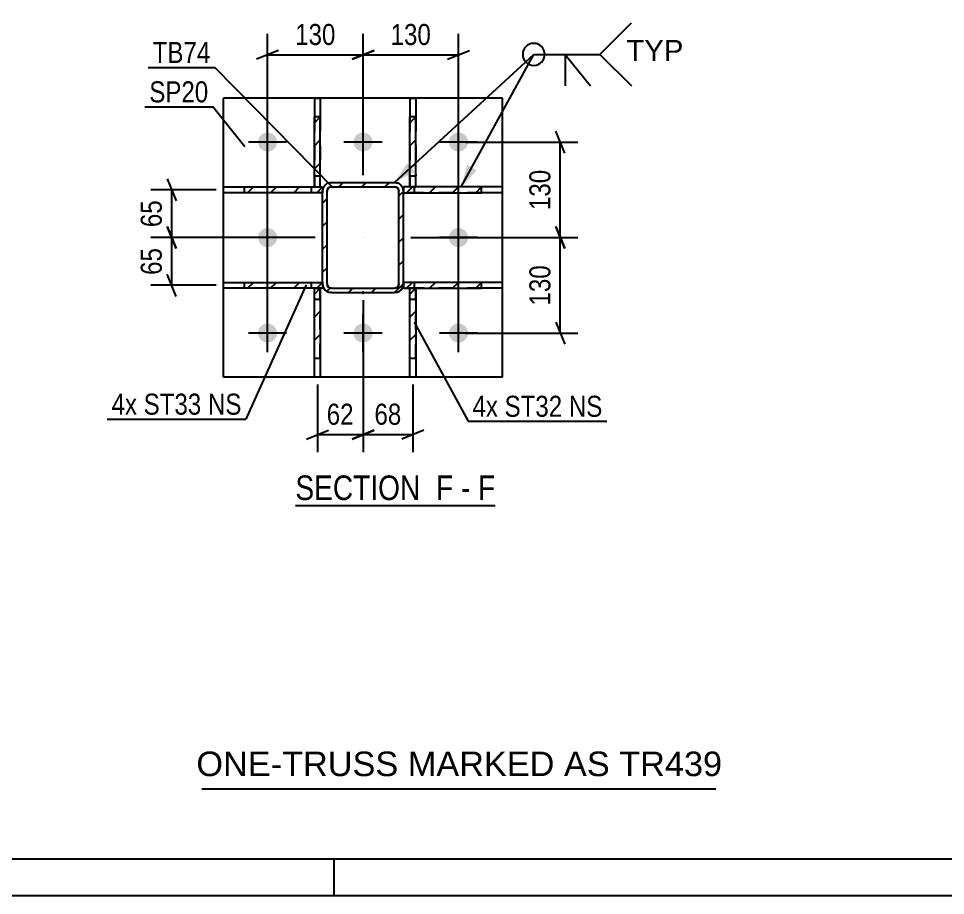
# Model space of a CAD drawing. Header units: millimetres. Extents: x -78 to 763, y -436 to 158.
# Drawn here: x 300.4 to 426.7, y -435.8 to -316.4 of the extents above; entities that cross this region are included whole.
import ezdxf

# ---------------------------------------------------------------- set-up
doc = ezdxf.new("R2010")
doc.units = ezdxf.units.MM
doc.linetypes.add('DXK_LINE_DOT2', pattern=[3.9198, 1.9599, -1.9599])
doc.linetypes.add('DXK_LINE_DOT3', pattern=[5.9187, 2.979, -0.9799, 0.9799, -0.9799])
doc.styles.add('Arial', font='ARIAL.TTF', dxfattribs={"height": 0.2})
doc.styles.add('Arial Narrow', font='ARIALN.TTF', dxfattribs={"height": 0.2})

# ---------------------------------------------------------------- blocks, each defined once
blk = doc.blocks.new('Unknown-814184979-1135')
at = {"color": 5, "linetype": 'Continuous'}
for p, q in [((-72.57, -430.79), (758.43, -430.79)), ((343.43, -435.79), (343.43, -430.79)), ((-77.57, -435.79), (763.43, -435.79))]:
    blk.add_line(p, q, dxfattribs=at)
blk = doc.blocks.new('Unknown-814184979-12967')
at = {"color": 7, "linetype": 'Continuous'}
blk.add_line((325.43, -421.29), (395.43, -421.29), dxfattribs=at)
at = {"color": 7, "style": 'Arial'}
blk.add_text('ONE-TRUSS MARKED AS TR439', height=3.3428, dxfattribs=at).set_placement((324.67, -419.54))
blk = doc.blocks.new('Unknown-814184979-17 - 2091')
at = {"color": 6, "linetype": 'Continuous'}
blk.add_line((338.16, -382.7), (365.37, -382.7), dxfattribs=at)
at = {"color": 0, "linetype": 'Continuous'}
for points in [[(356.26, -381.95), (356.26, -378.45), (338.16, -378.45), (338.16, -381.95)], [(359.66, -381.95), (359.66, -378.45), (357.31, -378.45), (357.31, -381.95)], [(361.98, -381.95), (361.98, -378.45), (360.71, -378.45), (360.71, -381.95)], [(365.37, -381.95), (365.37, -378.45), (363.03, -378.45), (363.03, -381.95)]]:
    blk.add_wipeout(points, dxfattribs=at)
at = {"color": 7, "linetype": 'Continuous', "style": 'Arial Narrow'}
for s, p in [('SECTION ', (338.16, -381.95)), ('F', (357.31, -381.95)), ('F', (363.03, -381.95)), ('-', (360.71, -381.95))]:
    blk.add_text(s, height=3.34, dxfattribs=at).set_placement(p)
blk = doc.blocks.new('Part-814184979-2217 - 2091')
at = {"linetype": 'Continuous'}
h = blk.add_hatch(dxfattribs=at)
h.set_pattern_fill('', scale=0.7, style=0, pattern_type=0)
h.set_pattern_definition([(45, (354.5529, -353.115), (-1.57154, 1.57154), [])])
h.paths.add_polyline_path([(354.55, -362.67), (354.55, -353.11), (353.75, -353.11), (353.75, -362.67)])
at = {"color": 7, "linetype": 'DXK_LINE_DOT2'}
for p, q in [((353.75, -354.61), (353.75, -353.11)), ((353.75, -353.11), (354.55, -353.11)), ((354.55, -362.67), (354.55, -353.11)), ((353.75, -354.61), (354.55, -354.61)), ((353.75, -362.67), (353.75, -354.61))]:
    blk.add_line(p, q, dxfattribs=at)
at = {"color": 2, "linetype": 'Continuous'}
for p, q in [((353.75, -362.67), (353.75, -353.11)), ((353.75, -353.11), (354.55, -353.11)), ((354.55, -353.11), (354.55, -362.67)), ((353.75, -365.22), (353.75, -362.67)), ((354.55, -362.67), (353.75, -362.67)), ((354.55, -362.67), (354.55, -365.22)), ((354.55, -365.22), (353.75, -365.22))]:
    blk.add_line(p, q, dxfattribs=at)
blk = doc.blocks.new('Part-814184979-2201 - 2091')
at = {"linetype": 'Continuous'}
h = blk.add_hatch(dxfattribs=at)
h.set_pattern_fill('', scale=0.7, style=0, pattern_type=0)
h.set_pattern_definition([(45, (354.5524, -329.7787), (-1.57154, 1.57154), [])])
h.paths.add_polyline_path([(354.55, -339.31), (354.55, -329.78), (353.75, -329.78), (353.75, -339.31)])
at = {"color": 2, "linetype": 'Continuous'}
for p, q in [((353.75, -327.22), (353.75, -329.78)), ((353.75, -327.22), (354.55, -327.22)), ((354.55, -327.22), (354.55, -329.78)), ((353.75, -339.31), (353.75, -329.78)), ((354.55, -329.78), (353.75, -329.78)), ((354.55, -339.31), (354.55, -329.78)), ((353.75, -339.31), (354.55, -339.31))]:
    blk.add_line(p, q, dxfattribs=at)
at = {"color": 7, "linetype": 'DXK_LINE_DOT2'}
for p, q in [((353.75, -329.78), (353.75, -339.31)), ((354.55, -329.78), (354.55, -337.81)), ((353.75, -337.81), (354.55, -337.81)), ((354.55, -339.31), (354.55, -337.81)), ((353.75, -339.31), (354.55, -339.31))]:
    blk.add_line(p, q, dxfattribs=at)
blk = doc.blocks.new('Part-814184979-2216 - 2091')
at = {"linetype": 'Continuous'}
h = blk.add_hatch(dxfattribs=at)
h.set_pattern_fill('', scale=0.7, style=0, pattern_type=0)
h.set_pattern_definition([(45, (341.553, -329.7787), (-1.57154, 1.57154), [])])
h.paths.add_polyline_path([(341.55, -339.31), (341.55, -329.78), (340.75, -329.78), (340.75, -339.31)])
at = {"color": 2, "linetype": 'Continuous'}
for p, q in [((340.75, -327.22), (340.75, -329.78)), ((340.75, -327.22), (341.55, -327.22)), ((341.55, -327.22), (341.55, -329.78)), ((340.75, -339.31), (340.75, -329.78)), ((341.55, -329.78), (340.75, -329.78)), ((341.55, -339.31), (341.55, -329.78)), ((340.75, -339.31), (341.55, -339.31))]:
    blk.add_line(p, q, dxfattribs=at)
at = {"color": 7, "linetype": 'DXK_LINE_DOT2'}
for p, q in [((340.75, -329.78), (340.75, -339.31)), ((341.55, -329.78), (341.55, -337.81)), ((340.75, -337.81), (341.55, -337.81)), ((341.55, -339.31), (341.55, -337.81)), ((340.75, -339.31), (341.55, -339.31))]:
    blk.add_line(p, q, dxfattribs=at)
blk = doc.blocks.new('Part-814184979-2192 - 2091')
at = {"linetype": 'Continuous'}
h = blk.add_hatch(dxfattribs=at)
h.set_pattern_fill('', scale=0.7, style=0, pattern_type=0)
h.set_pattern_definition([(45, (352.8683, -352.524), (-1.57154, 1.57154), [])])
h.paths.add_polyline_path([(352.78, -352.98), (352.87, -352.52), (352.87, -339.92), (352.78, -339.46), (352.52, -339.08), (352.13, -338.82), (351.67, -338.72), (343.07, -338.72), (342.61, -338.82), (342.22, -339.08), (341.96, -339.46), (341.87, -339.92), (341.87, -352.52), (341.96, -352.98), (342.22, -353.37), (342.61, -353.63), (343.07, -353.72), (351.67, -353.72), (352.13, -353.63), (352.52, -353.37)])
h.paths.add_polyline_path([(351.9, -353.08), (351.67, -353.12), (343.07, -353.12), (342.84, -353.08), (342.64, -352.95), (342.51, -352.75), (342.47, -352.52), (342.47, -339.92), (342.51, -339.69), (342.64, -339.5), (342.84, -339.37), (343.07, -339.32), (351.67, -339.32), (351.9, -339.37), (352.09, -339.5), (352.22, -339.69), (352.27, -339.92), (352.27, -352.52), (352.22, -352.75), (352.09, -352.95)])
blk.add_hatch(color=30, dxfattribs=at).paths.add_polyline_path([(347.37, -353.82, -1), (347.37, -353.62, -1)])
at = {"color": 7, "linetype": 'DXK_LINE_DOT2'}
for p, q in [((341.87, -339.92), (341.96, -339.46)), ((342.64, -339.5), (342.51, -339.69)), ((342.61, -338.82), (343.07, -338.72)), ((342.84, -339.37), (342.64, -339.5)), ((343.07, -339.32), (342.84, -339.37)), ((343.07, -338.72), (351.67, -338.72)), ((343.07, -339.32), (351.67, -339.32)), ((351.67, -338.72), (352.13, -338.82)), ((351.9, -339.37), (351.67, -339.32)), ((352.09, -339.5), (351.9, -339.37)), ((352.22, -339.69), (352.09, -339.5)), ((352.78, -339.46), (352.87, -339.92)), ((341.87, -352.52), (341.87, -339.92)), ((342.51, -339.69), (342.47, -339.92)), ((342.47, -352.52), (342.47, -339.92)), ((352.27, -339.92), (352.22, -339.69)), ((352.27, -352.52), (352.27, -339.92)), ((352.87, -352.52), (352.87, -339.92)), ((341.96, -352.98), (341.87, -352.52)), ((342.47, -352.52), (342.51, -352.75)), ((342.51, -352.75), (342.64, -352.95)), ((342.64, -352.95), (342.84, -353.08)), ((342.84, -353.08), (343.07, -353.12)), ((343.07, -353.12), (351.67, -353.12)), ((351.67, -353.12), (351.9, -353.08)), ((351.9, -353.08), (352.09, -352.95)), ((352.09, -352.95), (352.22, -352.75)), ((352.22, -352.75), (352.27, -352.52)), ((352.87, -352.52), (352.78, -352.98)), ((343.07, -353.72), (342.61, -353.63)), ((343.07, -353.72), (351.67, -353.72)), ((352.13, -353.63), (351.67, -353.72))]:
    blk.add_line(p, q, dxfattribs=at)
at = {"color": 2, "linetype": 'Continuous'}
for p, q in [((341.96, -339.46), (341.87, -339.92)), ((342.51, -339.69), (342.64, -339.5)), ((343.07, -338.72), (342.61, -338.82)), ((342.64, -339.5), (342.84, -339.37)), ((342.84, -339.37), (343.07, -339.32)), ((343.07, -338.72), (351.67, -338.72)), ((343.07, -339.32), (351.67, -339.32)), ((352.13, -338.82), (351.67, -338.72)), ((351.67, -339.32), (351.9, -339.37)), ((351.9, -339.37), (352.09, -339.5)), ((352.09, -339.5), (352.22, -339.69)), ((352.87, -339.92), (352.78, -339.46)), ((341.87, -352.52), (341.87, -339.92)), ((342.47, -339.92), (342.51, -339.69)), ((342.47, -352.52), (342.47, -339.92)), ((352.22, -339.69), (352.27, -339.92)), ((352.27, -352.52), (352.27, -339.92)), ((352.87, -352.52), (352.87, -339.92)), ((341.87, -352.52), (341.96, -352.98)), ((342.51, -352.75), (342.47, -352.52)), ((342.64, -352.95), (342.51, -352.75)), ((342.84, -353.08), (342.64, -352.95)), ((343.07, -353.12), (342.84, -353.08)), ((343.07, -353.12), (351.67, -353.12)), ((351.9, -353.08), (351.67, -353.12)), ((352.09, -352.95), (351.9, -353.08)), ((352.22, -352.75), (352.09, -352.95)), ((352.27, -352.52), (352.22, -352.75)), ((352.78, -352.98), (352.87, -352.52)), ((342.61, -353.63), (343.07, -353.72)), ((343.07, -353.72), (351.67, -353.72)), ((351.67, -353.72), (352.13, -353.63))]:
    blk.add_line(p, q, dxfattribs=at)
at = {"color": 7, "linetype": 'DXK_LINE_DOT3'}
blk.add_line((347.37, -346.22), (347.37, -346.22), dxfattribs=at)
at = {"color": 30, "linetype": 'DXK_LINE_DOT3'}
blk.add_line((347.37, -353.72), (347.37, -353.72), dxfattribs=at)
at = {"color": 30, "linetype": 'Continuous'}
blk.add_circle((347.37, -353.72), 0.1, dxfattribs=at)
at = {"color": 7, "linetype": 'DXK_LINE_DOT2'}
for centre, start, end in [((343.07, -339.92), 112.4999, 157.4999), ((351.67, -339.92), 22.4999, 67.4999), ((343.07, -352.52), 202.4999, 247.4999), ((351.67, -352.52), 292.4999, 337.4999)]:
    blk.add_arc(centre, 1.2, start, end, dxfattribs=at)
at = {"color": 2, "linetype": 'Continuous'}
for centre, start, end in [((343.07, -339.92), 112.4999, 157.4999), ((351.67, -339.92), 22.4999, 67.4999), ((343.07, -352.52), 202.4999, 247.4999), ((351.67, -352.52), 292.4999, 337.4999)]:
    blk.add_arc(centre, 1.2, start, end, dxfattribs=at)
blk = doc.blocks.new('Part-814184979-2222 - 2091')
at = {"linetype": 'Continuous'}
h = blk.add_hatch(dxfattribs=at)
h.set_pattern_fill('', scale=0.7, style=0, pattern_type=0)
h.set_pattern_definition([(45, (341.5534, -353.115), (-1.57154, 1.57154), [])])
h.paths.add_polyline_path([(341.55, -362.67), (341.55, -353.11), (340.75, -353.11), (340.75, -362.67)])
at = {"color": 7, "linetype": 'DXK_LINE_DOT2'}
for p, q in [((340.75, -354.61), (340.75, -353.11)), ((340.75, -353.11), (341.55, -353.11)), ((341.55, -362.67), (341.55, -353.11)), ((340.75, -354.61), (341.55, -354.61)), ((340.75, -362.67), (340.75, -354.61))]:
    blk.add_line(p, q, dxfattribs=at)
at = {"color": 2, "linetype": 'Continuous'}
for p, q in [((340.75, -362.67), (340.75, -353.11)), ((340.75, -353.11), (341.55, -353.11)), ((341.55, -353.11), (341.55, -362.67)), ((340.75, -365.22), (340.75, -362.67)), ((341.55, -362.67), (340.75, -362.67)), ((341.55, -362.67), (341.55, -365.22)), ((341.55, -365.22), (340.75, -365.22))]:
    blk.add_line(p, q, dxfattribs=at)
blk = doc.blocks.new('Part-814184979-2223 - 2091')
at = {"linetype": 'Continuous'}
h = blk.add_hatch(dxfattribs=at)
h.set_pattern_fill('', scale=0.7, style=0, pattern_type=0)
h.set_pattern_definition([(45, (341.8683, -339.325), (-1.57154, 1.57154), [])])
h.paths.add_polyline_path([(341.87, -340.13), (341.87, -339.33), (331.22, -339.32), (331.22, -340.12)])
at = {"color": 2, "linetype": 'Continuous'}
for p, q in [((328.37, -340.12), (328.37, -339.32)), ((328.37, -339.32), (331.22, -339.32)), ((331.22, -339.32), (341.87, -339.33)), ((331.22, -340.12), (331.22, -339.32)), ((341.87, -339.33), (341.87, -340.13)), ((331.22, -340.12), (328.37, -340.12)), ((341.87, -340.13), (331.22, -340.12))]:
    blk.add_line(p, q, dxfattribs=at)
at = {"color": 7, "linetype": 'DXK_LINE_DOT2'}
for p, q in [((331.22, -339.32), (341.87, -339.33)), ((340.37, -340.13), (340.37, -339.33)), ((341.87, -339.33), (341.87, -340.13)), ((341.87, -340.13), (331.22, -340.12))]:
    blk.add_line(p, q, dxfattribs=at)
blk = doc.blocks.new('Part-814184979-2224 - 2091')
at = {"linetype": 'Continuous'}
h = blk.add_hatch(dxfattribs=at)
h.set_pattern_fill('', scale=0.7, style=0, pattern_type=0)
h.set_pattern_definition([(45, (341.8683, -352.325), (-1.57154, 1.57154), [])])
h.paths.add_polyline_path([(341.87, -353.13), (341.87, -352.33), (331.22, -352.32), (331.22, -353.12)])
at = {"color": 2, "linetype": 'Continuous'}
for p, q in [((328.37, -353.12), (328.37, -352.32)), ((328.37, -352.32), (331.22, -352.32)), ((331.22, -353.12), (328.37, -353.12)), ((331.22, -352.32), (341.87, -352.33)), ((331.22, -353.12), (331.22, -352.32)), ((341.87, -353.13), (331.22, -353.12)), ((341.87, -352.33), (341.87, -353.13))]:
    blk.add_line(p, q, dxfattribs=at)
at = {"color": 7, "linetype": 'DXK_LINE_DOT2'}
for p, q in [((331.22, -352.32), (341.87, -352.33)), ((341.87, -353.13), (331.22, -353.12)), ((340.37, -353.13), (340.37, -352.33)), ((341.87, -352.33), (341.87, -353.13))]:
    blk.add_line(p, q, dxfattribs=at)
blk = doc.blocks.new('Part-814184979-2239 - 2091')
at = {"linetype": 'Continuous'}
h = blk.add_hatch(dxfattribs=at)
h.set_pattern_fill('', scale=0.7, style=0, pattern_type=0)
h.set_pattern_definition([(45, (363.5164, -339.3249), (-1.57154, 1.57154), [])])
h.paths.add_polyline_path([(363.52, -340.12), (363.52, -339.32), (352.87, -339.32), (352.87, -340.12)])
at = {"color": 7, "linetype": 'DXK_LINE_DOT2'}
for p, q in [((363.52, -339.32), (352.87, -339.32)), ((352.87, -339.32), (352.87, -340.12)), ((354.37, -340.12), (354.37, -339.32)), ((363.52, -340.12), (352.87, -340.12))]:
    blk.add_line(p, q, dxfattribs=at)
at = {"color": 2, "linetype": 'Continuous'}
for p, q in [((363.52, -339.32), (352.87, -339.32)), ((352.87, -339.32), (352.87, -340.12)), ((366.37, -339.32), (363.52, -339.32)), ((363.52, -340.12), (363.52, -339.32)), ((366.37, -340.12), (366.37, -339.32)), ((352.87, -340.12), (363.52, -340.12)), ((366.37, -340.12), (363.52, -340.12))]:
    blk.add_line(p, q, dxfattribs=at)
blk = doc.blocks.new('Part-814184979-2244 - 2091')
at = {"linetype": 'Continuous'}
h = blk.add_hatch(dxfattribs=at)
h.set_pattern_fill('', scale=0.7, style=0, pattern_type=0)
h.set_pattern_definition([(45, (363.5164, -352.3249), (-1.57154, 1.57154), [])])
h.paths.add_polyline_path([(363.52, -353.12), (363.52, -352.32), (352.87, -352.32), (352.87, -353.12)])
at = {"color": 7, "linetype": 'DXK_LINE_DOT2'}
for p, q in [((363.52, -352.32), (352.87, -352.32)), ((352.87, -352.32), (352.87, -353.12)), ((363.52, -353.12), (352.87, -353.12)), ((354.37, -353.12), (354.37, -352.32))]:
    blk.add_line(p, q, dxfattribs=at)
at = {"color": 2, "linetype": 'Continuous'}
for p, q in [((363.52, -352.32), (352.87, -352.32)), ((352.87, -352.32), (352.87, -353.12)), ((352.87, -353.12), (363.52, -353.12)), ((366.37, -352.32), (363.52, -352.32)), ((363.52, -353.12), (363.52, -352.32)), ((366.37, -353.12), (363.52, -353.12)), ((366.37, -353.12), (366.37, -352.32))]:
    blk.add_line(p, q, dxfattribs=at)
blk = doc.blocks.new('Part-814184979-2250 - 2091')
at = {"color": 2, "linetype": 'Continuous'}
for p, q in [((328.37, -365.22), (328.37, -327.22)), ((366.37, -327.22), (328.37, -327.22)), ((366.37, -365.22), (366.37, -327.22)), ((366.37, -365.22), (328.37, -365.22))]:
    blk.add_line(p, q, dxfattribs=at)
blk = doc.blocks.new('Bolt-814184979-2283 - 2091')
at = {"linetype": 'Continuous'}
for points in [[(333.07, -333.22, -1), (335.67, -333.22, -1)], [(346.07, -333.22, -1), (348.67, -333.22, -1)], [(359.07, -333.22, -1), (361.67, -333.22, -1)], [(333.07, -346.22, -1), (335.67, -346.22, -1)], [(359.07, -346.22, -1), (361.67, -346.22, -1)], [(333.07, -359.22, -1), (335.67, -359.22, -1)], [(346.07, -359.22, -1), (348.67, -359.22, -1)], [(359.07, -359.22, -1), (361.67, -359.22, -1)]]:
    blk.add_hatch(color=1, dxfattribs=at).paths.add_polyline_path(points)
at = {"color": 1, "linetype": 'Continuous'}
for p, q in [((334.37, -335.82), (334.37, -330.62)), ((347.37, -335.82), (347.37, -330.62)), ((360.37, -335.82), (360.37, -330.62)), ((336.97, -333.22), (331.77, -333.22)), ((349.97, -333.22), (344.77, -333.22)), ((362.97, -333.22), (357.77, -333.22)), ((334.37, -348.82), (334.37, -343.62)), ((360.37, -348.82), (360.37, -343.62)), ((336.97, -346.22), (331.77, -346.22)), ((362.97, -346.22), (357.77, -346.22)), ((334.37, -361.82), (334.37, -356.62)), ((347.37, -361.82), (347.37, -356.62)), ((360.37, -361.82), (360.37, -356.62)), ((336.97, -359.22), (331.77, -359.22)), ((349.97, -359.22), (344.77, -359.22)), ((362.97, -359.22), (357.77, -359.22))]:
    blk.add_line(p, q, dxfattribs=at)
blk = doc.blocks.new('StraightDimension-814184979-2322 - 2091')
at = {"color": 7, "linetype": 'Continuous'}
for p, q in [((374.84, -334.72), (373.64, -331.72)), ((361.37, -333.22), (376.64, -333.22)), ((374.24, -346.22), (374.24, -333.22)), ((373.64, -344.72), (374.84, -347.72)), ((353.87, -346.22), (376.64, -346.22))]:
    blk.add_line(p, q, dxfattribs=at)
at = {"color": 0}
blk.add_wipeout([(373.49, -336.38), (369.29, -336.38), (369.29, -343.07), (373.49, -343.07)], dxfattribs=at)
at = {"color": 3, "style": 'Arial Narrow'}
blk.add_text('130', height=2.863, rotation=90.0002, dxfattribs=at).set_placement((372.89, -342.47))
blk = doc.blocks.new('StraightDimension-814184979-2293 - 2091')
at = {"color": 7, "linetype": 'Continuous'}
for p, q in [((347.37, -354.72), (347.37, -375.45)), ((354.15, -366.22), (354.15, -375.45)), ((345.87, -373.65), (348.87, -372.45)), ((347.37, -373.05), (354.15, -373.05)), ((355.65, -372.45), (352.65, -373.65))]:
    blk.add_line(p, q, dxfattribs=at)
at = {"color": 0}
blk.add_wipeout([(353.19, -372.3), (353.19, -368.1), (348.33, -368.1), (348.33, -372.3)], dxfattribs=at)
at = {"color": 3, "style": 'Arial Narrow'}
blk.add_text('68', height=2.863, dxfattribs=at).set_placement((348.93, -371.7))
blk = doc.blocks.new('StraightDimension-814184979-2302 - 2091')
at = {"color": 7, "linetype": 'Continuous'}
for p, q in [((347.37, -354.72), (347.37, -375.45)), ((341.15, -366.22), (341.15, -375.45)), ((339.65, -373.65), (342.65, -372.45)), ((341.15, -373.05), (347.37, -373.05)), ((348.87, -372.45), (345.87, -373.65))]:
    blk.add_line(p, q, dxfattribs=at)
at = {"color": 0}
blk.add_wipeout([(346.69, -372.3), (346.69, -368.1), (341.83, -368.1), (341.83, -372.3)], dxfattribs=at)
at = {"color": 3, "style": 'Arial Narrow'}
blk.add_text('62', height=2.863, dxfattribs=at).set_placement((342.43, -371.7))
blk = doc.blocks.new('StraightDimension-814184979-2312 - 2091')
at = {"color": 7, "linetype": 'Continuous'}
for p, q in [((374.84, -347.72), (373.64, -344.72)), ((353.87, -346.22), (376.64, -346.22)), ((374.24, -359.22), (374.24, -346.22)), ((373.64, -357.72), (374.84, -360.72)), ((361.37, -359.22), (376.64, -359.22))]:
    blk.add_line(p, q, dxfattribs=at)
at = {"color": 0}
blk.add_wipeout([(373.49, -349.38), (369.29, -349.38), (369.29, -356.07), (373.49, -356.07)], dxfattribs=at)
at = {"color": 3, "style": 'Arial Narrow'}
blk.add_text('130', height=2.863, rotation=90.0002, dxfattribs=at).set_placement((372.89, -355.47))
blk = doc.blocks.new('StraightDimension-814184979-2333 - 2091')
at = {"color": 7, "linetype": 'Continuous'}
for p, q in [((320.71, -344.72), (321.91, -347.72)), ((340.87, -346.22), (318.46, -346.22)), ((321.31, -352.72), (321.31, -346.22)), ((321.91, -354.22), (320.71, -351.22)), ((327.37, -352.72), (318.46, -352.72))]:
    blk.add_line(p, q, dxfattribs=at)
at = {"color": 0}
blk.add_wipeout([(320.56, -347.05), (316.36, -347.05), (316.36, -351.9), (320.56, -351.9)], dxfattribs=at)
at = {"color": 3, "style": 'Arial Narrow'}
blk.add_text('65', height=2.863, rotation=90.0002, dxfattribs=at).set_placement((319.96, -351.3))
blk = doc.blocks.new('StraightDimension-814184979-2339 - 2091')
at = {"color": 7, "linetype": 'Continuous'}
for p, q in [((320.71, -338.22), (321.91, -341.22)), ((327.37, -339.72), (318.46, -339.72)), ((321.31, -346.22), (321.31, -339.72)), ((321.91, -347.72), (320.71, -344.72)), ((340.87, -346.22), (318.46, -346.22))]:
    blk.add_line(p, q, dxfattribs=at)
at = {"color": 0}
blk.add_wipeout([(320.56, -340.55), (316.36, -340.55), (316.36, -345.4), (320.56, -345.4)], dxfattribs=at)
at = {"color": 3, "style": 'Arial Narrow'}
blk.add_text('65', height=2.863, rotation=90.0002, dxfattribs=at).set_placement((319.96, -344.8))
blk = doc.blocks.new('StraightDimension-814184979-2347 - 2091')
at = {"color": 7, "linetype": 'Continuous'}
for p, q in [((347.37, -337.72), (347.37, -318.5)), ((360.37, -358.22), (360.37, -318.5)), ((348.87, -320.75), (345.87, -321.95)), ((347.37, -321.35), (360.37, -321.35)), ((358.87, -321.95), (361.87, -320.75))]:
    blk.add_line(p, q, dxfattribs=at)
at = {"color": 0}
blk.add_wipeout([(357.21, -320.6), (357.21, -316.4), (350.53, -316.4), (350.53, -320.6)], dxfattribs=at)
at = {"color": 3, "style": 'Arial Narrow'}
blk.add_text('130', height=2.863, dxfattribs=at).set_placement((351.13, -320))
blk = doc.blocks.new('StraightDimension-814184979-2356 - 2091')
at = {"color": 7, "linetype": 'Continuous'}
for p, q in [((334.37, -358.22), (334.37, -318.5)), ((347.37, -337.72), (347.37, -318.5)), ((335.87, -320.75), (332.87, -321.95)), ((334.37, -321.35), (347.37, -321.35)), ((345.87, -321.95), (348.87, -320.75))]:
    blk.add_line(p, q, dxfattribs=at)
at = {"color": 0}
blk.add_wipeout([(344.21, -320.6), (344.21, -316.4), (337.53, -316.4), (337.53, -320.6)], dxfattribs=at)
at = {"color": 3, "style": 'Arial Narrow'}
blk.add_text('130', height=2.863, dxfattribs=at).set_placement((338.13, -320))
blk = doc.blocks.new('Mark-814184979-2188 - 2091')
at = {"color": 0}
blk.add_wipeout([(326.57, -322.45), (326.57, -319.45), (318.72, -319.45), (318.72, -322.45)], dxfattribs=at)
blk.add_wipeout([(326.57, -322.45), (326.57, -319.45), (318.72, -319.45), (318.72, -322.45)], dxfattribs=at)
at = {"color": 30, "linetype": 'Continuous'}
for p in [(318.12, -323.05), (343.32, -339.43)]:
    blk.add_line(p, (327.17, -323.05), dxfattribs=at)
at = {"color": 3, "style": 'Arial Narrow'}
blk.add_text('TB74', height=2.863, dxfattribs=at).set_placement((318.72, -322.45))
blk = doc.blocks.new('MarkSet-814184979-2445 - 2091')
at = {"color": 0}
for points in [[(316.59, -370.33), (316.59, -367.33), (313.12, -367.33), (313.12, -370.33)], [(325.35, -370.33), (325.35, -367.33), (317.49, -367.33), (317.49, -370.33)], [(330.81, -370.33), (330.81, -367.33), (326.25, -367.33), (326.25, -370.33)]]:
    blk.add_wipeout(points, dxfattribs=at)
for points in [[(316.59, -370.33), (316.59, -367.33), (313.12, -367.33), (313.12, -370.33)], [(325.35, -370.33), (325.35, -367.33), (317.49, -367.33), (317.49, -370.33)], [(330.81, -370.33), (330.81, -367.33), (326.25, -367.33), (326.25, -370.33)]]:
    blk.add_wipeout(points, dxfattribs=at)
at = {"color": 30, "linetype": 'Continuous'}
for p in [(339.61, -352.65), (312.52, -370.93)]:
    blk.add_line(p, (331.41, -370.93), dxfattribs=at)
at = {"color": 3, "style": 'Arial Narrow'}
for s, p in [('4x', (313.12, -370.33)), ('ST33', (317.49, -370.33)), ('NS', (326.25, -370.33))]:
    blk.add_text(s, height=2.863, dxfattribs=at).set_placement(p)
blk = doc.blocks.new('Mark-814184979-2246 - 2091')
at = {"color": 0}
blk.add_wipeout([(326.3, -327.81), (326.3, -324.81), (318.26, -324.81), (318.26, -327.81)], dxfattribs=at)
blk.add_wipeout([(326.3, -327.81), (326.3, -324.81), (318.26, -324.81), (318.26, -327.81)], dxfattribs=at)
at = {"color": 30, "linetype": 'Continuous'}
for p in [(317.66, -328.41), (331.25, -333.88)]:
    blk.add_line(p, (326.9, -328.41), dxfattribs=at)
at = {"color": 3, "style": 'Arial Narrow'}
blk.add_text('SP20', height=2.863, dxfattribs=at).set_placement((318.26, -327.81))
blk = doc.blocks.new('WeldMark-814184979-2365 - 2091')
at = {"linetype": 'Continuous'}
for points in [[(354.38, -337.24), (351.67, -338.72), (353.37, -336.14)], [(362.85, -337.05), (360.75, -339.32), (361.54, -336.33)]]:
    blk.add_hatch(color=30, dxfattribs=at).paths.add_polyline_path(points)
at = {"color": 30, "linetype": 'Continuous'}
for p, q in [((351.67, -338.72), (370.63, -321.28)), ((360.75, -339.32), (370.63, -321.28)), ((370.63, -321.28), (379.63, -321.28))]:
    blk.add_line(p, q, dxfattribs=at)
at = {"color": 3, "linetype": 'Continuous'}
for q in [(378.35, -325.56), (374.92, -325.56)]:
    blk.add_line((374.92, -321.28), q, dxfattribs=at)
for start, end in [(90, 270), (270, 90)]:
    blk.add_arc((370.63, -321.28), 1.5, start, end, dxfattribs=at)
at = {"color": 0, "linetype": 'Continuous'}
blk.add_wipeout([(391.01, -322.18), (391.01, -319.18), (383.23, -319.18), (383.23, -322.18)], dxfattribs=at)
blk.add_wipeout([(391.01, -322.18), (391.01, -319.18), (383.23, -319.18), (383.23, -322.18)], dxfattribs=at)
at = {"color": 3, "linetype": 'Continuous'}
for q in [(383.92, -316.99), (383.92, -325.56)]:
    blk.add_line((379.63, -321.28), q, dxfattribs=at)
at = {"color": 3, "linetype": 'Continuous', "style": 'Arial'}
blk.add_text('TYP', height=2.865, dxfattribs=at).set_placement((383.23, -322.18))
blk = doc.blocks.new('MarkSet-814184979-2415 - 2091')
at = {"color": 0}
for points in [[(365.75, -370.62), (365.75, -367.62), (362.28, -367.62), (362.28, -370.62)], [(374.51, -370.62), (374.51, -367.62), (366.65, -367.62), (366.65, -370.62)], [(379.97, -370.62), (379.97, -367.62), (375.41, -367.62), (375.41, -370.62)]]:
    blk.add_wipeout(points, dxfattribs=at)
for points in [[(365.75, -370.62), (365.75, -367.62), (362.28, -367.62), (362.28, -370.62)], [(374.51, -370.62), (374.51, -367.62), (366.65, -367.62), (366.65, -370.62)], [(379.97, -370.62), (379.97, -367.62), (375.41, -367.62), (375.41, -370.62)]]:
    blk.add_wipeout(points, dxfattribs=at)
at = {"color": 30, "linetype": 'Continuous'}
for p, q in [((354.33, -357.74), (361.68, -371.22)), ((361.68, -371.22), (380.57, -371.22))]:
    blk.add_line(p, q, dxfattribs=at)
at = {"color": 3, "style": 'Arial Narrow'}
for s, p in [('4x', (362.28, -370.62)), ('ST32', (366.65, -370.62)), ('NS', (375.41, -370.62))]:
    blk.add_text(s, height=2.863, dxfattribs=at).set_placement(p)

msp = doc.modelspace()

# ---------------------------------------------------------------- block references
for name in ['Unknown-814184979-1135', 'Part-814184979-2250 - 2091', 'Part-814184979-2216 - 2091', 'Part-814184979-2201 - 2091', 'Bolt-814184979-2283 - 2091', 'Part-814184979-2223 - 2091', 'Part-814184979-2192 - 2091', 'Part-814184979-2239 - 2091', 'Part-814184979-2224 - 2091', 'Part-814184979-2222 - 2091', 'Part-814184979-2244 - 2091', 'Part-814184979-2217 - 2091', 'Unknown-814184979-12967']:
    msp.add_blockref(name, (0, 0))

# ---------------------------------------------------------------- next in the draw order: block references
for name in ['StraightDimension-814184979-2322 - 2091', 'StraightDimension-814184979-2293 - 2091', 'Unknown-814184979-17 - 2091']:
    msp.add_blockref(name, (0, 0))

# ---------------------------------------------------------------- next in the draw order: block references
for name in ['StraightDimension-814184979-2312 - 2091', 'StraightDimension-814184979-2302 - 2091']:
    msp.add_blockref(name, (0, 0))

# ---------------------------------------------------------------- next in the draw order: block references
for name in ['StraightDimension-814184979-2347 - 2091', 'StraightDimension-814184979-2333 - 2091']:
    msp.add_blockref(name, (0, 0))

# ---------------------------------------------------------------- next in the draw order: block references
for name in ['WeldMark-814184979-2365 - 2091', 'StraightDimension-814184979-2339 - 2091', 'MarkSet-814184979-2415 - 2091']:
    msp.add_blockref(name, (0, 0))

# ---------------------------------------------------------------- next in the draw order: block references
msp.add_blockref('StraightDimension-814184979-2356 - 2091', (0, 0))

# ---------------------------------------------------------------- next in the draw order: block references
for name in ['Mark-814184979-2188 - 2091', 'MarkSet-814184979-2445 - 2091']:
    msp.add_blockref(name, (0, 0))

# ---------------------------------------------------------------- next in the draw order: block references
msp.add_blockref('Mark-814184979-2246 - 2091', (0, 0))

doc.saveas('drawing.dxf')
